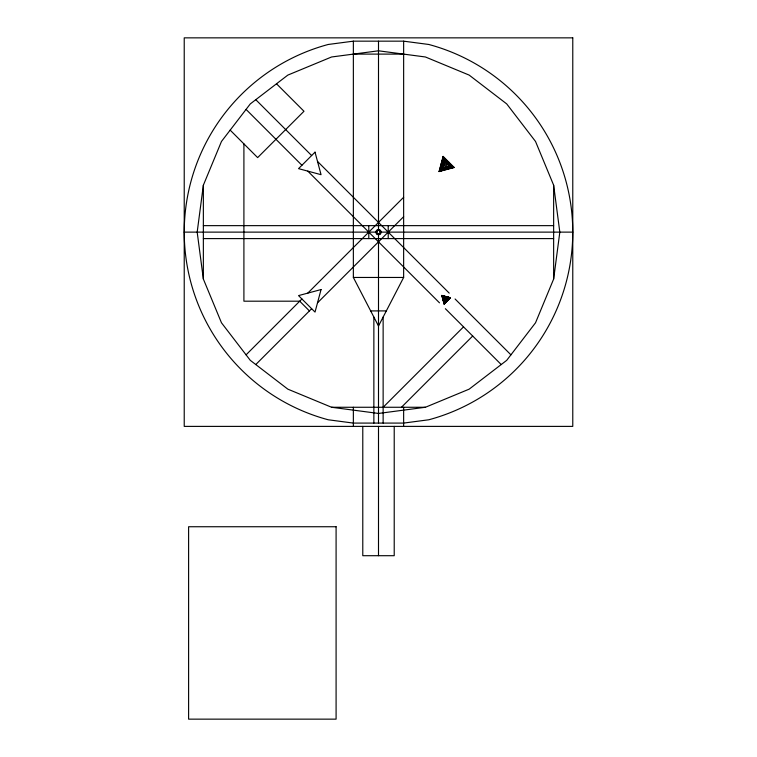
<?xml version="1.0" encoding="UTF-8"?>
<svg xmlns="http://www.w3.org/2000/svg" width="757" height="757" viewBox="0 0 757 757"><rect width="100%" height="100%" fill="white"/><g stroke="black" fill="none" stroke-linecap="round" stroke-linejoin="round"><path stroke-width="1.14" d="M368.782 238.597L368.782 225.643M203.359 185.191L197.18 232.125L203.359 279.049L221.47 322.785L250.283 360.332L287.84 389.155L331.575 407.266L378.5 413.445L425.425 407.266L469.16 389.155L506.717 360.332L535.53 322.785L553.641 279.049L559.82 232.125L553.641 185.191L535.53 141.464L506.717 103.908L469.16 75.094L425.425 56.983L378.5 50.804L331.575 56.983L287.84 75.094L250.283 103.908L221.47 141.464L203.359 185.191L203.359 279.049M376.579 232.626L376.579 231.614A1.959 1.959 0 0 0 377.998 234.008M379.002 234.008A1.959 1.959 0 0 0 380.393 231.614L380.411 232.626M439.051 171.574L442.713 167.912L444.217 160.503L451.03 166.654L440.725 169.899L443.479 157.778L453.746 167.382L439.391 171.233L443.242 156.86L453.746 167.382L440.054 170.562L443.242 156.86L452.847 167.136L439.391 171.233L443.479 157.778L452.847 167.136L440.054 170.562L443.479 157.778L451.938 166.9L440.054 170.562L443.725 158.686L452.847 167.136L440.725 169.899L443.725 158.686L451.938 166.9L440.725 169.899L443.971 159.595L451.938 166.9L441.388 169.237L443.725 158.686L451.03 166.654L441.388 169.237L443.971 159.595L451.03 166.654L442.05 168.574L443.971 159.595L450.122 166.408L441.388 169.237L444.217 160.503L450.122 166.408L442.05 168.574L444.217 160.503L449.213 166.161L454.219 167.505L439.051 171.574L443.119 156.406L454.219 167.505M444.454 161.411L449.213 166.161L442.05 168.574L444.454 161.411L450.122 166.408L442.713 167.912L444.454 161.411L443.119 156.406M444.122 304.087L441.795 295.419L450.462 297.747L444.122 304.087L444.775 301.532M445.797 297.832L446.128 296.583M403.642 41.162L403.642 277.459L378.5 326.021L353.358 277.459L353.358 41.162L403.642 41.162L428.784 44.474A194.275 194.275 0 0 1 428.784 419.775L403.642 423.087L353.358 423.087L328.216 419.775A194.275 194.275 0 0 1 328.216 44.474L353.358 41.162M380.146 233.563L379.645 233.847M246.072 354.844L301.92 298.987M307.787 293.12L403.642 197.265M446.838 163.786L448.664 161.951M255.781 364.552L311.638 308.695M317.505 302.838L403.642 216.691M444.728 301.816L448.191 298.353L443.46 297.085M444.491 302.715L449.09 298.107L442.807 296.422M444.245 303.623L449.999 297.87L442.145 295.76M383.137 407.266L463.53 326.873M401.456 407.266L472.69 336.023M444.794 301.589L443.63 297.246L447.964 298.409L443.299 296.924L444.794 301.589L448.418 298.296L442.968 296.593L444.425 302.942L449.772 297.927L441.974 295.599L444.189 303.85L450.226 297.804L441.974 295.599L444.302 303.396L450.226 297.804L442.306 295.93L444.189 303.85L449.772 297.927L442.306 295.93L444.302 303.396L449.772 297.927L442.637 296.261L444.302 303.396L449.317 298.05L442.306 295.93L444.425 302.942L449.317 298.05L442.637 296.261L444.425 302.942L448.873 298.173L442.637 296.261L444.548 302.488L449.317 298.05L442.968 296.593L444.548 302.497L448.873 298.173L442.968 296.593L444.671 302.034L448.873 298.173L443.299 296.924L444.548 302.488L448.418 298.296L443.299 296.924L444.671 302.043L448.418 298.296L443.63 297.255L444.671 302.034L447.964 298.409L450.462 297.747M377.062 230.469L377.648 230.469M379.361 230.459L379.948 230.459M442.713 167.912L449.213 166.161M442.94 299.696L444.189 299.356M442.977 299.819L444.208 299.422M379.087 234.31L377.913 234.31M353.358 54.107L403.642 54.107M203.359 225.643L553.641 225.643M184.225 232.125L376.343 232.125M380.657 232.125L572.775 232.125M203.359 238.597L553.641 238.597M353.358 277.459L403.642 277.459M370.675 310.909L386.325 310.909M331.575 407.266L425.425 407.266M377.355 233.847L376.854 233.563M441.085 163.985L443.583 164.657M276.513 83.79L303.983 111.26L257.635 157.607L230.166 130.128M255.781 99.687L311.638 155.545M317.505 161.411L449.213 293.12M455.08 298.987L510.928 354.834M441.795 295.419L443.64 297.302M446.375 299.999L447.292 300.917M246.072 109.405L301.92 165.263M307.787 171.12L439.495 302.838M445.362 308.695L501.219 364.552M309.424 310.909L299.715 301.191L243.905 301.191L243.905 143.868M445.968 167.032L446.573 169.303M443.129 296.753L444.605 302.27M442.467 296.091L444.368 303.169M553.641 185.191L553.641 279.049M403.642 407.266L403.642 426.39M394.217 426.39L394.217 555.704L362.783 555.704L362.783 426.39M388.218 225.643L388.218 238.597M383.137 317.069L383.137 423.087M381.093 232.125A2.593 2.593 0 0 1 377.204 234.367A2.593 2.593 0 0 1 377.204 229.882A2.593 2.593 0 0 1 381.093 232.125L381.093 232.162M380.771 232.125A2.271 2.271 0 0 1 377.365 234.083A2.271 2.271 0 0 1 377.365 230.156A2.271 2.271 0 0 1 380.771 232.125L380.771 232.162M378.5 41.162L378.5 229.967M378.5 234.282L378.5 423.087M378.5 426.39L378.5 555.704M373.863 317.069L373.863 423.087M353.358 407.266L353.358 426.39M379.891 232.929A1.609 1.609 0 0 1 379.635 233.26M379.304 233.516A1.609 1.609 0 0 1 378.916 233.676M378.084 233.676A1.609 1.609 0 0 1 377.696 233.516M377.365 233.26A1.609 1.609 0 0 1 377.109 232.929M377.109 231.32A1.609 1.609 0 0 1 377.365 230.989M379.635 230.989A1.609 1.609 0 0 1 379.891 231.32M377.961 234.121A2.072 2.072 0 0 1 376.806 230.932A2.072 2.072 0 0 1 380.194 230.932A2.072 2.072 0 0 1 379.039 234.121M376.806 231.14A1.959 1.959 0 0 1 380.194 231.14M444.832 298.92C445.627 301.39 446.762 297.17 444.832 298.92M321.053 289.562L315.026 312.083L298.542 295.599L321.053 289.562M443.365 157.324L439.722 170.893L453.301 167.259L443.365 157.324M443.602 158.232L440.385 170.23L452.393 167.013L443.602 158.232M443.848 159.14L441.057 169.568L451.484 166.777L443.848 159.14M444.094 160.049L441.719 168.906L450.576 166.531L444.094 160.049M444.331 160.957L442.381 168.243L449.667 166.285L444.331 160.957M315.026 152.157L298.542 168.641L321.053 174.678L315.026 152.157M572.775 37.85L184.225 37.85L184.225 426.39L572.775 426.39L572.775 37.85M336.089 526.74L188.607 526.74L188.607 719.15L336.089 719.15L336.089 526.74M444.974 166.001A0.975 0.975 0 0 0 446.431 165.158A0.975 0.975 0 0 0 444.974 164.316A0.975 0.975 0 0 0 444.974 166.001"/></g></svg>
